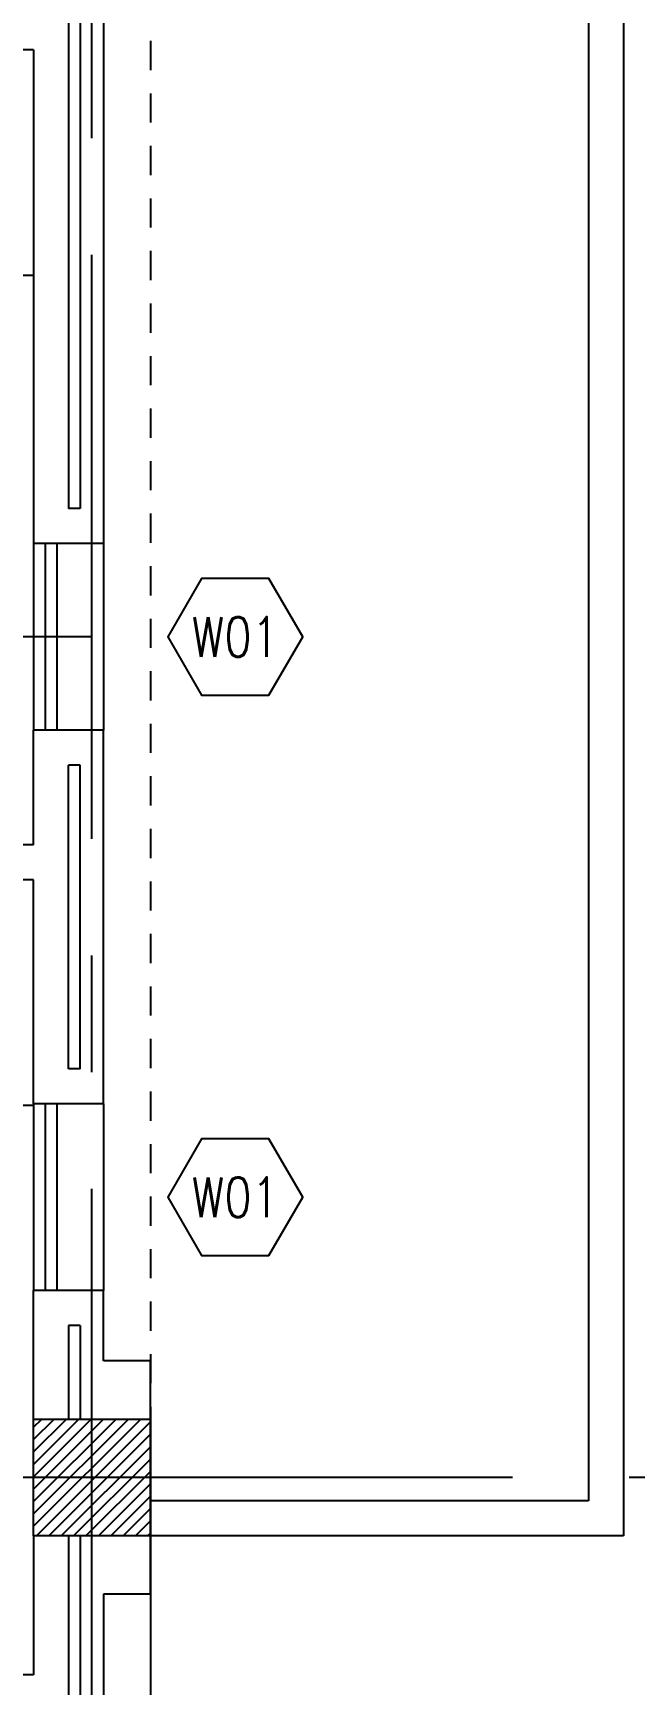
# Model space of a CAD drawing. Extents: x 88852.7 to 88945.7, y 39921.6 to 40001.1.
# Drawn here: x 88934.96 to 88937.54, y 39941.99 to 39949.07 of the extents above; entities that cross this region are included whole.
import ezdxf
from ezdxf.enums import TextEntityAlignment as Align

# ---------------------------------------------------------------- set-up
doc = ezdxf.new("R2010")
doc.units = 0
doc.header["$MEASUREMENT"] = 0
doc.header["$PDMODE"] = 34
for name, pattern in [('CENTER', [2, 1.25, -0.25, 0.25, -0.25]), ('CENTERX2', [4, 2.5, -0.5, 0.5, -0.5]), ('HIDDEN2', [0.1875, 0.125, -0.0625])]:
    doc.linetypes.add(name, pattern=pattern)
doc.layers.get('0').update_dxf_attribs({"linetype": 'CONTINUOUS'})
doc.layers.get('DEFPOINTS').update_dxf_attribs({"linetype": 'CONTINUOUS'})
for name, color, linetype in [('AX-DIM', 4, 'CONTINUOUS'), ('AXES', 11, 'CENTERX2'), ('AXES1', 11, 'CENTER'), ('COL', 2, 'CONTINUOUS'), ('HAT', 8, 'CONTINUOUS'), ('HIDDEN', 9, 'HIDDEN2'), ('INSUL', 4, 'CONTINUOUS'), ('MEDICAL', 4, 'CONTINUOUS'), ('PROJ-L', 3, 'CONTINUOUS'), ('WALL', 4, 'CONTINUOUS'), ('WIN', 3, 'CONTINUOUS'), ('WIN-BOX', 3, 'CONTINUOUS'), ('WIN-NO', 5, 'CONTINUOUS')]:
    doc.layers.add(name, color=color, linetype=linetype)
doc.styles.add('ROMANS', font='ROMANS.shx', dxfattribs={"width": 0.6})
doc.dimstyles.new('DIM-OUT', dxfattribs={"dimscale": 0, "dimtxt": 0.24, "dimasz": 0.08, "dimexe": 0.02, "dimexo": 0.02, "dimgap": 0.05, "dimtad": 1, "dimdec": 0, "dimlfac": 1000, "dimzin": 0, "dimdsep": 46, "dimtxsty": 'ROMANS', "dimblk1": 'ARCHTICK', "dimblk2": 'ARCHTICK', "dimsah": 1, "dimcen": 0.01, "dimdle": 0.08, "dimclrd": 4, "dimclre": 4, "dimclrt": 2, "dimadec": 0, "dimazin": 0, "dimtp": 2, "dimtm": 2, "dimtfac": 0.114286, "dimtdec": 0, "dimtix": 1, "dimtmove": 2, "dimatfit": 3, "dimldrblk": 'ARCHTICK', "dimfxl": 0, "dimtolj": 1, "dimtzin": 0, "dimarcsym": 0})

# ---------------------------------------------------------------- blocks, each defined once
blk = doc.blocks.new('WW1')
at = {"layer": 'WIN-BOX'}
blk.add_lwpolyline([(144.3, -250), (288.7, 0), (144.3, 250), (-144.3, 250), (-288.7, 0), (-144.3, -250)], close=True, dxfattribs=at)
at = {"layer": 'WIN-NO', "style": 'ROMANS', "width": 0.8}
blk.add_attdef('W00', text='', height=170, dxfattribs=at).set_placement((0, 0), align=Align.MIDDLE)
blk = doc.blocks.new('_ARCHTICK')
at = {"color": 0, "linetype": 'ByBlock', "const_width": 0.15}
blk.add_lwpolyline([(-0.5, -0.5), (0.5, 0.5)], dxfattribs=at)
blk = doc.blocks.new('*D629')
at = {"layer": 'AX-DIM', "color": 4, "lineweight": -2}
for p, q in [((88944.3103, 39987.6296), (88944.3103, 39928.1496)), ((88935.4803, 39987.5496), (88944.3303, 39987.5496)), ((88935.4803, 39928.2296), (88944.3303, 39928.2296))]:
    blk.add_line(p, q, dxfattribs=at)
at = {"layer": 'DEFPOINTS', "color": 0}
for p in [(88935.4603, 39987.5496), (88935.4603, 39928.2296), (88944.3103, 39928.2296)]:
    blk.add_point(p, dxfattribs=at)
at = {"layer": 'AX-DIM', "color": 4, "lineweight": -2, "xscale": 0.08, "yscale": 0.08, "zscale": 0.08}
for p, rotation in [((88944.3103, 39987.5496), 90), ((88944.3103, 39928.2296), 270)]:
    blk.add_blockref('_ARCHTICK', p, dxfattribs=dict(at, rotation=rotation))
at = {"layer": 'AX-DIM', "color": 2, "insert": (88944.1403, 39957.8896), "char_height": 0.24, "attachment_point": 5, "rotation": 90, "style": 'ROMANS'}
blk.add_mtext('\\A1;59320', dxfattribs=at)
blk = doc.blocks.new('*X587')
at = {"color": 0}
for p, q in [((253128.6, 132690.6), (253587.7, 133149.7)), ((253128.6, 132743.6), (253534.7, 133149.7)), ((253128.6, 132796.7), (253481.6, 133149.7)), ((253128.6, 132849.7), (253428.6, 133149.7)), ((253128.6, 132902.7), (253375.6, 133149.7)), ((253128.6, 132955.8), (253322.5, 133149.7)), ((253128.6, 133008.8), (253269.5, 133149.7)), ((253128.6, 133061.8), (253216.5, 133149.7)), ((253128.6, 133114.9), (253163.4, 133149.7)), ((253140.7, 132649.7), (253628.6, 133137.6)), ((253193.8, 132649.7), (253628.6, 133084.5)), ((253246.8, 132649.7), (253628.6, 133031.5)), ((253299.8, 132649.7), (253628.6, 132978.5)), ((253352.9, 132649.7), (253628.6, 132925.4)), ((253405.9, 132649.7), (253628.6, 132872.4)), ((253458.9, 132649.7), (253628.6, 132819.4)), ((253512, 132649.7), (253628.6, 132766.3)), ((253565, 132649.7), (253628.6, 132713.3)), ((253618, 132649.7), (253628.6, 132660.3))]:
    blk.add_line(p, q, dxfattribs=at)
blk = doc.blocks.new('COL50')
at = {"layer": 'COL'}
blk.add_lwpolyline([(-250, 250), (-250, -250), (250, -250), (250, 250)], close=True, dxfattribs=at)

msp = doc.modelspace()

# ---------------------------------------------------------------- linework, layer by layer
at = {"layer": 'AXES'}
for p, q in [((88935.2103, 39921.6153), (88935.2103, 40000.4279)), ((88945.0103, 39942.8796), (88876.9703, 39942.8796))]:
    msp.add_line(p, q, dxfattribs=at)
at = {"layer": 'AXES1'}
msp.add_line((88935.2103, 39946.4796), (88876.9703, 39946.4796), dxfattribs=at)
msp.add_line((88935.2103, 39946.4796), (88876.9703, 39946.4796), dxfattribs=at)
at = {"layer": 'HIDDEN'}
msp.add_line((88935.4603, 39987.0576), (88935.4603, 39928.7296), dxfattribs=at)
at = {"layer": 'INSUL'}
for p, q in [((88935.1103, 39949.8296), (88935.1103, 39947.0296)), ((88935.1603, 39949.8296), (88935.1603, 39947.0296)), ((88935.1603, 39947.0296), (88935.1103, 39947.0296)), ((88935.1603, 39945.9296), (88935.1103, 39945.9296)), ((88935.1103, 39944.6296), (88935.1103, 39945.9296)), ((88935.1603, 39944.6296), (88935.1603, 39945.9296)), ((88935.1603, 39944.6296), (88935.1103, 39944.6296)), ((88935.1103, 39943.5296), (88935.1103, 39943.1296)), ((88935.1603, 39943.5296), (88935.1103, 39943.5296)), ((88935.1603, 39943.5296), (88935.1603, 39943.1296)), ((88935.1103, 39942.6296), (88935.1103, 39941.6296)), ((88935.1603, 39942.6296), (88935.1603, 39941.6296))]:
    msp.add_line(p, q, dxfattribs=at)
at = {"layer": 'MEDICAL'}
for p, q in [((88934.9603, 39948.0272), (88932.8664, 39948.0272)), ((88934.9603, 39944.4722), (88932.8664, 39944.4722))]:
    msp.add_line(p, q, dxfattribs=at)
at = {"layer": 'PROJ-L', "linetype": 'Continuous'}
for p, q in [((88937.486, 39950.3296), (88937.486, 39942.6296)), ((88937.336, 39950.1796), (88937.336, 39942.7796)), ((88937.336, 39942.7796), (88935.4603, 39942.7796)), ((88937.486, 39942.6296), (88935.4603, 39942.6296))]:
    msp.add_line(p, q, dxfattribs=at)
at = {"layer": 'PROJ-L'}
msp.add_line((88935.4603, 39942.6296), (88935.4603, 39935.9296), dxfattribs=at)
at = {"layer": 'WALL'}
for p, q in [((88935.2603, 39949.5796), (88935.2603, 39946.8796)), ((88934.9603, 39948.9946), (88928.3103, 39948.9946)), ((88934.9603, 39948.9946), (88934.9603, 39946.8796)), ((88935.2603, 39946.8796), (88934.9603, 39946.8796)), ((88935.2603, 39946.0796), (88934.9603, 39946.0796)), ((88934.9603, 39945.5896), (88934.9603, 39946.0796)), ((88935.2603, 39944.4796), (88935.2603, 39946.0796)), ((88934.9603, 39945.5896), (88930.2603, 39945.5896)), ((88934.9603, 39945.4396), (88928.3103, 39945.4396)), ((88934.9603, 39944.4796), (88934.9603, 39945.4396)), ((88935.2603, 39944.4796), (88934.9603, 39944.4796)), ((88935.2603, 39943.6796), (88934.9603, 39943.6796)), ((88934.9603, 39943.1296), (88934.9603, 39943.6796)), ((88935.2603, 39943.3796), (88935.2603, 39943.6796)), ((88935.4603, 39943.3796), (88935.2603, 39943.3796)), ((88935.4603, 39942.3796), (88935.4603, 39943.3796)), ((88934.9603, 39942.6296), (88934.9603, 39942.0346)), ((88935.2603, 39942.3796), (88935.2603, 39941.4796)), ((88935.4603, 39942.3796), (88935.2603, 39942.3796)), ((88934.9603, 39942.0346), (88930.2603, 39942.0346))]:
    msp.add_line(p, q, dxfattribs=at)
at = {"layer": 'WALL', "linetype": 'ByBlock', "ltscale": 0.3}
msp.add_lwpolyline([(88934.9603, 39943.1296), (88935.4603, 39943.1296), (88935.4603, 39942.6296), (88934.9603, 39942.6296)], close=True, dxfattribs=at)
at = {"layer": 'WIN'}
for p, q in [((88934.9603, 39946.8796), (88934.9603, 39946.0796)), ((88935.0103, 39946.8796), (88935.0103, 39946.0796)), ((88935.0603, 39946.8796), (88935.0603, 39946.0796)), ((88935.2603, 39946.8796), (88935.2603, 39946.0796)), ((88934.9603, 39944.4796), (88934.9603, 39943.6796)), ((88935.0103, 39944.4796), (88935.0103, 39943.6796)), ((88935.0603, 39944.4796), (88935.0603, 39943.6796)), ((88935.2603, 39944.4796), (88935.2603, 39943.6796))]:
    msp.add_line(p, q, dxfattribs=at)

# ---------------------------------------------------------------- block references
at = {"layer": 'COL', "xscale": -0.001000000003841706, "yscale": 0.000999999996565748, "zscale": 0.001}
msp.add_blockref('COL50', (88935.2103, 39942.8796), dxfattribs=at)
at = {"layer": 'HAT', "xscale": 0.001000000003841706, "yscale": 0.000999999996565748, "zscale": 0.001}
msp.add_blockref('*X587', (88681.8317, 39809.9798), dxfattribs=at)
at = {"layer": 'WIN-NO', "xscale": 0.001, "yscale": 0.001, "zscale": 0.001}
for p in [(88935.8239, 39946.4796), (88935.8239, 39944.0796)]:
    msp.add_blockref('WW1', p, dxfattribs=at).add_auto_attribs({'W00': 'W01'})

# ---------------------------------------------------------------- dimensions: what is measured, and where the dimension line sits
at = {"layer": 'AX-DIM'}
dim = msp.add_linear_dim(base=(88944.3103, 39928.2296), p1=(88935.4603, 39987.5496), p2=(88935.4603, 39928.2296), angle=270, dimstyle='DIM-OUT', override={"dimscale": 1}, dxfattribs=at)
dim.commit()
dim.dimension.update_dxf_attribs({"geometry": '*D629', "text_midpoint": (88944.1403, 39957.8896)})

doc.saveas('drawing.dxf')
